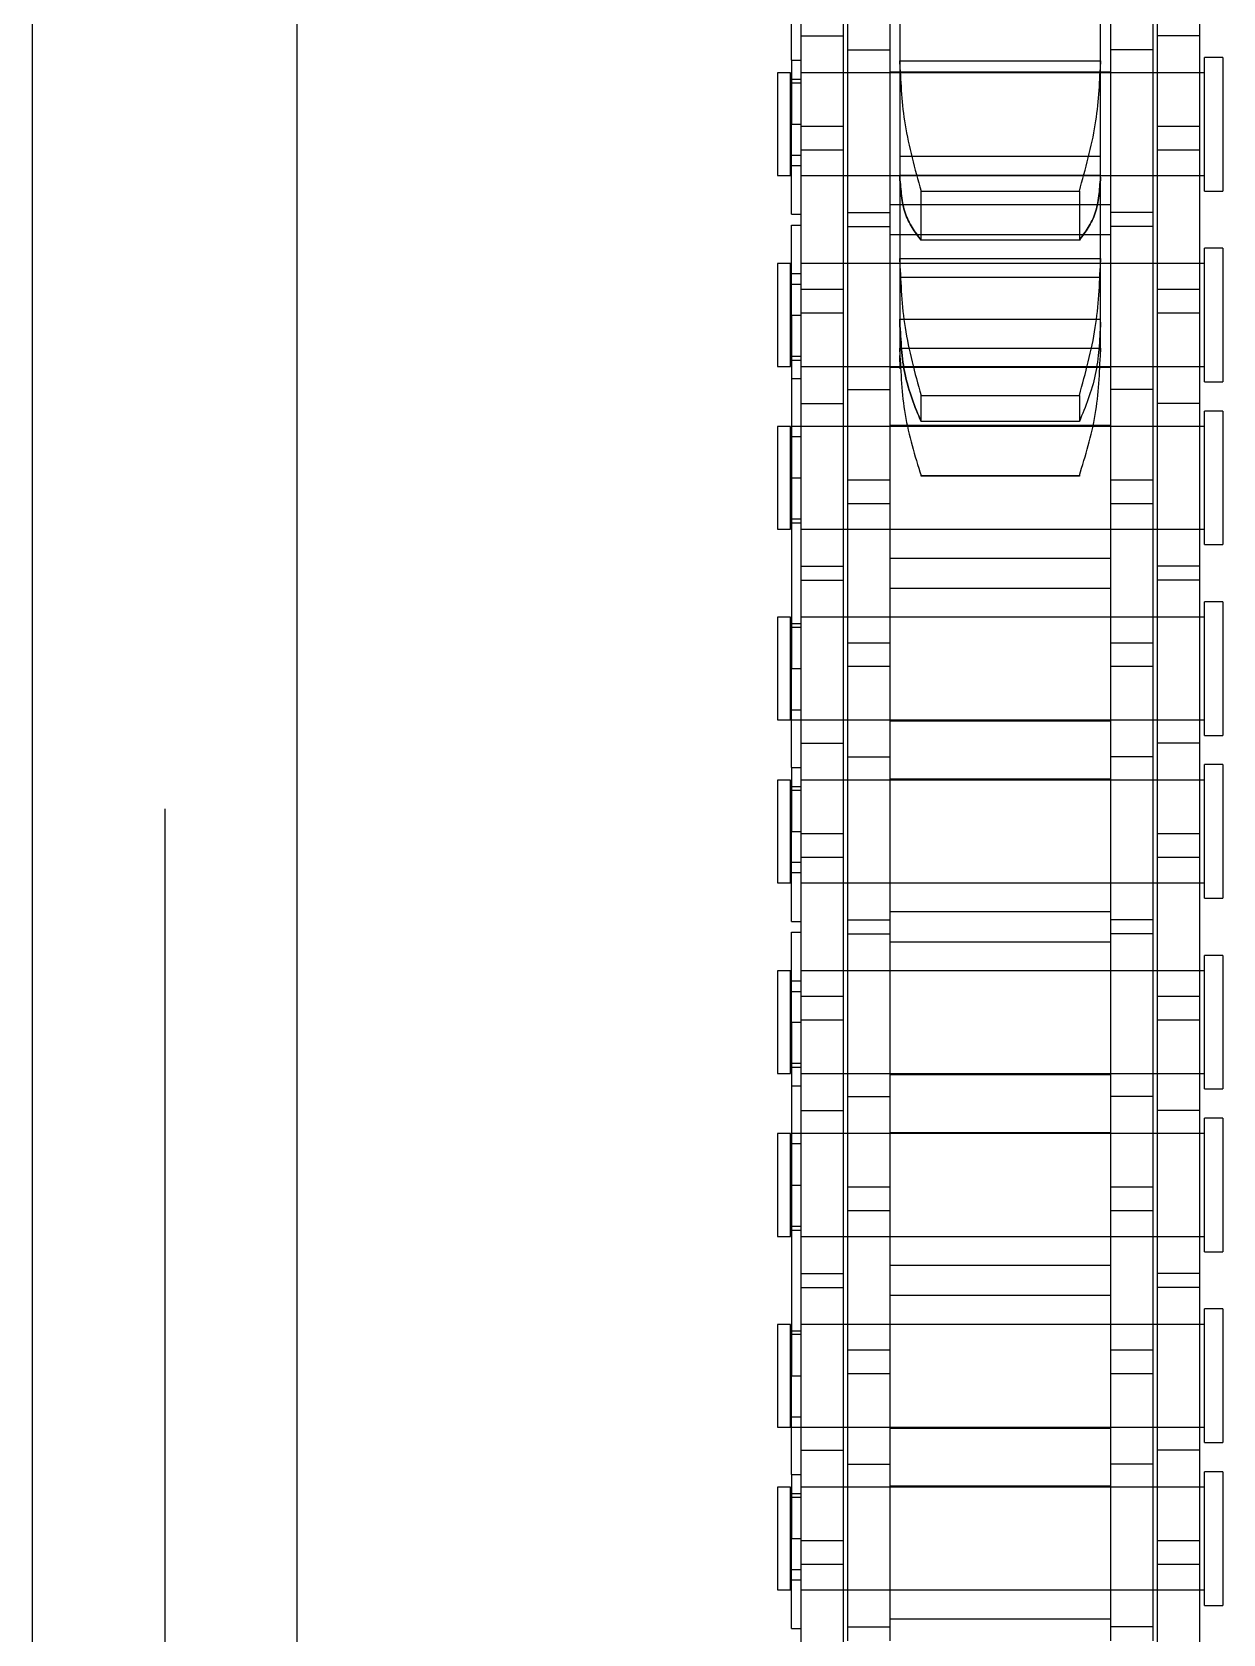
# Model space of a CAD drawing. Header units: metres. Extents: x 0 to 63075, y 0 to 44550.
# Drawn here: x 13894.7 to 13937.5, y 29660.5 to 29718 of the extents above; entities that cross this region are included whole.
import ezdxf

# ---------------------------------------------------------------- set-up
doc = ezdxf.new("R2010")
doc.units = ezdxf.units.M
doc.header["$LTSCALE"] = 75
doc.linetypes.add('HIDDEN2', pattern=[4.7625, 3.175, -1.5875])
for name, color, linetype in [('SDM', 7, 'Continuous'), ('SL4', 4, 'Continuous'), ('ST1', 7, 'HIDDEN2')]:
    doc.layers.add(name, color=color, linetype=linetype)

# ---------------------------------------------------------------- blocks, each defined once
blk = doc.blocks.new('A$Cb6dca9d5')
at = {"layer": 'SL4'}
for p, q in [((48.235, 3664.713), (48.235, 2339.738)), ((57.76, 2339.738), (57.76, 3664.713))]:
    blk.add_line(p, q, dxfattribs=at)
at = {"layer": 'ST1'}
for p, q in [((52.998, 3664.713), (52.998, 2339.738)), ((57.76, 2339.738), (57.76, 3664.713)), ((77.515, 2986.696), (77.515, 2977.601)), ((79.035, 2986.696), (79.035, 2977.601)), ((86.965, 2986.696), (86.965, 2977.601)), ((88.485, 2986.696), (88.485, 2977.601)), ((75.843, 2983.951), (75.843, 2974.856)), ((77.363, 2983.951), (77.363, 2974.856)), ((88.637, 2983.951), (88.637, 2974.856)), ((90.157, 2983.951), (90.157, 2974.856)), ((79.395, 2981.751), (79.395, 2977.206)), ((86.605, 2977.206), (86.605, 2981.751)), ((75.511, 2977.224), (75.511, 2980.776)), ((75.843, 2978.102), (77.363, 2978.102)), ((90.157, 2978.102), (88.637, 2978.102)), ((75.511, 2977.224), (75.511, 2974.927)), ((75.511, 2977.224), (75.843, 2977.224)), ((77.515, 2977.601), (79.035, 2977.601)), ((77.515, 2977.601), (77.515, 2971.251)), ((79.035, 2977.601), (79.035, 2971.251)), ((79.395, 2977.206), (86.605, 2977.206)), ((79.395, 2977.206), (79.395, 2977.09)), ((79.395, 2977.09), (79.395, 2977.206)), ((79.395, 2977.09), (79.395, 2977.206)), ((79.395, 2977.206), (79.395, 2977.09)), ((79.395, 2977.09), (79.395, 2973.022)), ((86.605, 2977.09), (86.605, 2977.206)), ((86.605, 2977.206), (86.605, 2977.09)), ((86.605, 2977.206), (86.605, 2977.09)), ((86.605, 2977.09), (86.605, 2977.206)), ((86.605, 2973.022), (86.605, 2977.09)), ((88.485, 2977.601), (86.965, 2977.601)), ((86.965, 2977.601), (86.965, 2971.251)), ((88.485, 2977.601), (88.485, 2971.251)), ((90.342, 2972.529), (90.342, 2977.326)), ((91, 2977.326), (90.342, 2977.326)), ((91, 2977.326), (91, 2972.529)), ((75, 2976.772), (75, 2973.082)), ((75.474, 2976.772), (75, 2976.772)), ((75.474, 2973.082), (75.474, 2976.772)), ((75.511, 2976.546), (75.843, 2976.546)), ((77.363, 2976.772), (75.843, 2976.772)), ((90.342, 2976.772), (75.843, 2976.772)), ((79.035, 2976.772), (77.515, 2976.772)), ((79.035, 2976.816), (86.965, 2976.816)), ((86.965, 2976.772), (79.035, 2976.772)), ((88.485, 2976.772), (86.965, 2976.772)), ((90.157, 2976.772), (88.637, 2976.772)), ((75.843, 2976.403), (75.474, 2976.403)), ((75.511, 2974.927), (75.843, 2974.927)), ((75.511, 2971.697), (75.511, 2974.927)), ((75.843, 2974.856), (75.843, 2973.996)), ((75.843, 2974.856), (77.363, 2974.856)), ((77.363, 2974.856), (77.363, 2973.996)), ((88.637, 2974.856), (88.637, 2973.996)), ((88.637, 2974.856), (90.157, 2974.856)), ((90.157, 2974.856), (90.157, 2973.996)), ((75.511, 2973.82), (75.843, 2973.82)), ((75.843, 2973.996), (75.843, 2964.901)), ((77.363, 2973.996), (75.843, 2973.996)), ((77.363, 2973.996), (77.363, 2964.901)), ((86.605, 2973.769), (79.395, 2973.769)), ((88.637, 2973.996), (88.637, 2964.901)), ((90.157, 2973.996), (88.637, 2973.996)), ((90.157, 2973.996), (90.157, 2964.901)), ((75, 2973.082), (75.474, 2973.082)), ((75.474, 2973.451), (75.843, 2973.451)), ((75.843, 2973.082), (77.363, 2973.082)), ((75.843, 2973.082), (90.342, 2973.082)), ((77.515, 2973.082), (79.035, 2973.082)), ((79.035, 2973.082), (86.965, 2973.082)), ((79.395, 2973.1), (86.605, 2973.1)), ((79.395, 2973.1), (79.395, 2973.022)), ((79.395, 2973.022), (79.395, 2973.1)), ((79.395, 2973.022), (79.395, 2970.108)), ((86.605, 2973.022), (86.605, 2973.1)), ((86.605, 2970.108), (86.605, 2973.022)), ((86.965, 2973.082), (88.485, 2973.082)), ((88.637, 2973.082), (90.157, 2973.082)), ((80.157, 2970.766), (80.157, 2972.529)), ((80.157, 2972.529), (85.843, 2972.529)), ((85.843, 2972.529), (85.843, 2970.766)), ((90.342, 2972.529), (91, 2972.529)), ((86.965, 2972.036), (79.035, 2972.036)), ((75.511, 2971.697), (75.843, 2971.697)), ((75.511, 2971.306), (75.843, 2971.306)), ((75.511, 2968.076), (75.511, 2971.306)), ((77.515, 2971.752), (79.035, 2971.752)), ((88.485, 2971.752), (86.965, 2971.752)), ((77.515, 2971.251), (79.035, 2971.251)), ((77.515, 2971.251), (77.515, 2962.156)), ((79.035, 2971.251), (79.035, 2962.156)), ((79.035, 2970.967), (86.965, 2970.967)), ((85.843, 2970.766), (80.157, 2970.766)), ((88.485, 2971.251), (86.965, 2971.251)), ((86.965, 2971.251), (86.965, 2962.156)), ((88.485, 2971.251), (88.485, 2962.156)), ((90.342, 2965.677), (90.342, 2970.474)), ((91, 2970.474), (90.342, 2970.474)), ((91, 2970.474), (91, 2965.677)), ((75, 2969.921), (75, 2966.231)), ((75.474, 2969.921), (75, 2969.921)), ((75.474, 2966.231), (75.474, 2969.921)), ((75.843, 2969.552), (75.474, 2969.552)), ((77.363, 2969.921), (75.843, 2969.921)), ((90.342, 2969.921), (75.843, 2969.921)), ((79.035, 2969.921), (77.515, 2969.921)), ((86.965, 2969.921), (79.035, 2969.921)), ((79.395, 2970.108), (86.605, 2970.108)), ((79.395, 2970.108), (79.395, 2969.98)), ((79.395, 2969.98), (79.395, 2970.108)), ((79.395, 2969.98), (79.395, 2970.108)), ((79.395, 2970.108), (79.395, 2969.98)), ((79.395, 2969.98), (79.395, 2967.815)), ((86.605, 2969.98), (86.605, 2970.108)), ((86.605, 2970.108), (86.605, 2969.98)), ((86.605, 2970.108), (86.605, 2969.98)), ((86.605, 2969.98), (86.605, 2970.108)), ((86.605, 2967.815), (86.605, 2969.98)), ((88.485, 2969.921), (86.965, 2969.921)), ((90.157, 2969.921), (88.637, 2969.921)), ((75.511, 2969.183), (75.843, 2969.183)), ((75.843, 2969.007), (77.363, 2969.007)), ((86.605, 2969.422), (79.395, 2969.422)), ((88.637, 2969.007), (90.157, 2969.007)), ((75.511, 2968.076), (75.843, 2968.076)), ((75.511, 2968.076), (75.511, 2955.376)), ((77.363, 2968.147), (75.843, 2968.147)), ((79.395, 2967.924), (86.605, 2967.924)), ((79.395, 2967.924), (79.395, 2967.815)), ((79.395, 2967.815), (79.395, 2967.924)), ((86.605, 2967.815), (86.605, 2967.924)), ((90.157, 2968.147), (88.637, 2968.147)), ((79.395, 2967.815), (79.395, 2966.885)), ((86.605, 2966.885), (86.605, 2967.815)), ((79.395, 2966.885), (86.605, 2966.885)), ((79.395, 2966.885), (79.395, 2966.758)), ((79.395, 2966.758), (79.395, 2966.885)), ((79.395, 2966.758), (79.395, 2966.885)), ((79.395, 2966.885), (79.395, 2966.758)), ((79.395, 2966.758), (79.395, 2966.618)), ((86.605, 2966.758), (86.605, 2966.885)), ((86.605, 2966.885), (86.605, 2966.758)), ((86.605, 2966.885), (86.605, 2966.758)), ((86.605, 2966.758), (86.605, 2966.885)), ((86.605, 2966.618), (86.605, 2966.758)), ((75, 2966.231), (75.474, 2966.231)), ((75.474, 2966.6), (75.843, 2966.6)), ((75.511, 2966.457), (75.843, 2966.457)), ((75.843, 2966.231), (77.363, 2966.231)), ((75.843, 2966.231), (90.342, 2966.231)), ((77.515, 2966.231), (79.035, 2966.231)), ((79.035, 2966.231), (86.965, 2966.231)), ((86.965, 2966.187), (79.035, 2966.187)), ((79.404, 2966.138), (79.395, 2966.618)), ((86.965, 2966.231), (88.485, 2966.231)), ((88.637, 2966.231), (90.157, 2966.231)), ((75.843, 2965.779), (75.511, 2965.779)), ((90.342, 2965.677), (91, 2965.677)), ((77.515, 2965.402), (79.035, 2965.402)), ((80.157, 2964.247), (80.157, 2965.185)), ((80.157, 2965.185), (85.843, 2965.185)), ((85.843, 2965.185), (85.843, 2964.247)), ((88.485, 2965.402), (86.965, 2965.402)), ((75.843, 2964.901), (77.363, 2964.901)), ((75.843, 2964.901), (75.843, 2958.551)), ((77.363, 2964.901), (77.363, 2958.551)), ((90.157, 2964.901), (88.637, 2964.901)), ((88.637, 2964.901), (88.637, 2958.551)), ((90.157, 2964.901), (90.157, 2958.551)), ((90.342, 2959.829), (90.342, 2964.626)), ((91, 2964.626), (90.342, 2964.626)), ((91, 2964.626), (91, 2959.829)), ((75, 2964.072), (75, 2960.382)), ((75.474, 2964.072), (75, 2964.072)), ((75.474, 2960.382), (75.474, 2964.072)), ((77.363, 2964.072), (75.511, 2964.072)), ((90.342, 2964.072), (75.843, 2964.072)), ((79.035, 2964.072), (77.515, 2964.072)), ((79.035, 2964.116), (86.965, 2964.116)), ((86.965, 2964.072), (79.035, 2964.072)), ((85.843, 2964.247), (80.157, 2964.247)), ((88.485, 2964.072), (86.965, 2964.072)), ((90.157, 2964.072), (88.637, 2964.072)), ((75.843, 2963.703), (75.474, 2963.703)), ((75.511, 2962.227), (75.843, 2962.227)), ((77.515, 2962.156), (77.515, 2961.296)), ((77.515, 2962.156), (79.035, 2962.156)), ((79.035, 2962.156), (79.035, 2961.296)), ((80.157, 2962.309), (85.843, 2962.309)), ((80.157, 2962.285), (80.157, 2962.309)), ((85.843, 2962.285), (80.157, 2962.285)), ((85.843, 2962.309), (85.843, 2962.285)), ((86.965, 2962.156), (86.965, 2961.296)), ((86.965, 2962.156), (88.485, 2962.156)), ((88.485, 2962.156), (88.485, 2961.296)), ((77.515, 2961.296), (77.515, 2952.201)), ((79.035, 2961.296), (77.515, 2961.296)), ((79.035, 2961.296), (79.035, 2952.201)), ((86.965, 2961.296), (86.965, 2952.201)), ((88.485, 2961.296), (86.965, 2961.296)), ((88.485, 2961.296), (88.485, 2952.201)), ((75, 2960.382), (75.474, 2960.382)), ((75.474, 2960.751), (75.843, 2960.751)), ((75.511, 2960.608), (75.843, 2960.608)), ((75.843, 2960.382), (77.363, 2960.382)), ((75.843, 2960.382), (90.342, 2960.382)), ((77.515, 2960.382), (79.035, 2960.382)), ((79.035, 2960.382), (86.965, 2960.382)), ((86.965, 2960.382), (88.485, 2960.382)), ((88.637, 2960.382), (90.157, 2960.382)), ((90.342, 2959.829), (91, 2959.829)), ((86.965, 2959.336), (79.035, 2959.336)), ((75.843, 2959.052), (77.363, 2959.052)), ((90.157, 2959.052), (88.637, 2959.052)), ((75.843, 2958.551), (77.363, 2958.551)), ((75.843, 2958.551), (75.843, 2949.456)), ((77.363, 2958.551), (77.363, 2949.456)), ((79.035, 2958.267), (86.965, 2958.267)), ((90.157, 2958.551), (88.637, 2958.551)), ((88.637, 2958.551), (88.637, 2949.456)), ((90.157, 2958.551), (90.157, 2949.456)), ((90.342, 2952.977), (90.342, 2957.774)), ((91, 2957.774), (90.342, 2957.774)), ((91, 2957.774), (91, 2952.977)), ((75, 2957.221), (75, 2953.531)), ((75.474, 2957.221), (75, 2957.221)), ((75.474, 2953.531), (75.474, 2957.221)), ((75.511, 2956.995), (75.843, 2956.995)), ((77.363, 2957.221), (75.843, 2957.221)), ((90.342, 2957.221), (75.843, 2957.221)), ((79.035, 2957.221), (77.515, 2957.221)), ((86.965, 2957.221), (79.035, 2957.221)), ((88.485, 2957.221), (86.965, 2957.221)), ((90.157, 2957.221), (88.637, 2957.221)), ((75.843, 2956.852), (75.474, 2956.852)), ((77.515, 2956.307), (79.035, 2956.307)), ((86.965, 2956.307), (88.485, 2956.307)), ((75.511, 2955.376), (75.843, 2955.376)), ((75.511, 2951.824), (75.511, 2955.376)), ((79.035, 2955.447), (77.515, 2955.447)), ((88.485, 2955.447), (86.965, 2955.447)), ((75, 2953.531), (75.474, 2953.531)), ((75.474, 2953.9), (75.843, 2953.9)), ((75.511, 2953.531), (77.363, 2953.531)), ((75.843, 2953.531), (90.342, 2953.531)), ((77.515, 2953.531), (79.035, 2953.531)), ((79.035, 2953.531), (86.965, 2953.531)), ((86.965, 2953.487), (79.035, 2953.487)), ((86.965, 2953.531), (88.485, 2953.531)), ((88.637, 2953.531), (90.157, 2953.531)), ((90.342, 2952.977), (91, 2952.977)), ((75.843, 2952.702), (77.363, 2952.702)), ((90.157, 2952.702), (88.637, 2952.702)), ((75.511, 2951.824), (75.511, 2949.527)), ((75.511, 2951.824), (75.843, 2951.824)), ((77.515, 2952.201), (79.035, 2952.201)), ((77.515, 2952.201), (77.515, 2945.851)), ((79.035, 2952.201), (79.035, 2945.851)), ((88.485, 2952.201), (86.965, 2952.201)), ((86.965, 2952.201), (86.965, 2945.851)), ((88.485, 2952.201), (88.485, 2945.851)), ((90.342, 2947.129), (90.342, 2951.926)), ((91, 2951.926), (90.342, 2951.926)), ((91, 2951.926), (91, 2947.129)), ((75, 2951.372), (75, 2947.682)), ((75.474, 2951.372), (75, 2951.372)), ((75.474, 2947.682), (75.474, 2951.372)), ((75.511, 2951.146), (75.843, 2951.146)), ((77.363, 2951.372), (75.843, 2951.372)), ((90.342, 2951.372), (75.843, 2951.372)), ((79.035, 2951.372), (77.515, 2951.372)), ((79.035, 2951.416), (86.965, 2951.416)), ((86.965, 2951.372), (79.035, 2951.372)), ((88.485, 2951.372), (86.965, 2951.372)), ((90.157, 2951.372), (88.637, 2951.372)), ((75.843, 2951.003), (75.474, 2951.003)), ((75.511, 2949.527), (75.843, 2949.527)), ((75.511, 2946.297), (75.511, 2949.527)), ((75.843, 2949.456), (75.843, 2948.596)), ((75.843, 2949.456), (77.363, 2949.456)), ((77.363, 2949.456), (77.363, 2948.596)), ((88.637, 2949.456), (88.637, 2948.596)), ((88.637, 2949.456), (90.157, 2949.456)), ((90.157, 2949.456), (90.157, 2948.596)), ((75.511, 2948.42), (75.843, 2948.42)), ((75.843, 2948.596), (75.843, 2939.501)), ((77.363, 2948.596), (75.843, 2948.596)), ((77.363, 2948.596), (77.363, 2939.501)), ((88.637, 2948.596), (88.637, 2939.501)), ((90.157, 2948.596), (88.637, 2948.596)), ((90.157, 2948.596), (90.157, 2939.501)), ((75, 2947.682), (75.474, 2947.682)), ((75.474, 2948.051), (75.843, 2948.051)), ((75.843, 2947.682), (77.363, 2947.682)), ((75.843, 2947.682), (90.342, 2947.682)), ((77.515, 2947.682), (79.035, 2947.682)), ((79.035, 2947.682), (86.965, 2947.682)), ((86.965, 2947.682), (88.485, 2947.682)), ((88.637, 2947.682), (90.157, 2947.682)), ((90.342, 2947.129), (91, 2947.129)), ((86.965, 2946.636), (79.035, 2946.636)), ((75.511, 2946.297), (75.843, 2946.297)), ((77.515, 2946.352), (79.035, 2946.352)), ((88.485, 2946.352), (86.965, 2946.352)), ((75.511, 2945.906), (75.843, 2945.906)), ((75.511, 2942.676), (75.511, 2945.906)), ((77.515, 2945.851), (79.035, 2945.851)), ((77.515, 2945.851), (77.515, 2936.756)), ((79.035, 2945.851), (79.035, 2936.756)), ((79.035, 2945.567), (86.965, 2945.567)), ((88.485, 2945.851), (86.965, 2945.851)), ((86.965, 2945.851), (86.965, 2936.756)), ((88.485, 2945.851), (88.485, 2936.756)), ((90.342, 2940.277), (90.342, 2945.074)), ((91, 2945.074), (90.342, 2945.074)), ((91, 2945.074), (91, 2940.277)), ((75, 2944.521), (75, 2940.831)), ((75.474, 2944.521), (75, 2944.521)), ((75.474, 2940.831), (75.474, 2944.521)), ((77.363, 2944.521), (75.843, 2944.521)), ((90.342, 2944.521), (75.843, 2944.521)), ((79.035, 2944.521), (77.515, 2944.521)), ((86.965, 2944.521), (79.035, 2944.521)), ((88.485, 2944.521), (86.965, 2944.521)), ((90.157, 2944.521), (88.637, 2944.521)), ((75.843, 2944.152), (75.474, 2944.152)), ((75.511, 2943.783), (75.843, 2943.783)), ((75.843, 2943.607), (77.363, 2943.607)), ((88.637, 2943.607), (90.157, 2943.607)), ((75.511, 2942.676), (75.843, 2942.676)), ((75.511, 2942.676), (75.511, 2929.976)), ((77.363, 2942.747), (75.843, 2942.747)), ((90.157, 2942.747), (88.637, 2942.747)), ((75, 2940.831), (75.474, 2940.831)), ((75.474, 2941.2), (75.843, 2941.2)), ((75.511, 2941.057), (75.843, 2941.057)), ((75.843, 2940.831), (77.363, 2940.831)), ((75.843, 2940.831), (90.342, 2940.831)), ((77.515, 2940.831), (79.035, 2940.831)), ((79.035, 2940.831), (86.965, 2940.831)), ((86.965, 2940.787), (79.035, 2940.787)), ((86.965, 2940.831), (88.485, 2940.831)), ((88.637, 2940.831), (90.157, 2940.831)), ((75.843, 2940.379), (75.511, 2940.379)), ((90.342, 2940.277), (91, 2940.277)), ((77.515, 2940.002), (79.035, 2940.002)), ((88.485, 2940.002), (86.965, 2940.002)), ((75.843, 2939.501), (77.363, 2939.501)), ((75.843, 2939.501), (75.843, 2933.151)), ((77.363, 2939.501), (77.363, 2933.151)), ((90.157, 2939.501), (88.637, 2939.501)), ((88.637, 2939.501), (88.637, 2933.151)), ((90.157, 2939.501), (90.157, 2933.151)), ((90.342, 2934.429), (90.342, 2939.226)), ((91, 2939.226), (90.342, 2939.226)), ((91, 2939.226), (91, 2934.429)), ((75, 2938.672), (75, 2934.982)), ((75.474, 2938.672), (75, 2938.672)), ((75.474, 2934.982), (75.474, 2938.672)), ((77.363, 2938.672), (75.511, 2938.672)), ((90.342, 2938.672), (75.843, 2938.672)), ((79.035, 2938.672), (77.515, 2938.672)), ((79.035, 2938.716), (86.965, 2938.716)), ((86.965, 2938.672), (79.035, 2938.672)), ((88.485, 2938.672), (86.965, 2938.672)), ((90.157, 2938.672), (88.637, 2938.672)), ((75.843, 2938.303), (75.474, 2938.303)), ((75.511, 2936.827), (75.843, 2936.827)), ((77.515, 2936.756), (77.515, 2935.896)), ((77.515, 2936.756), (79.035, 2936.756)), ((79.035, 2936.756), (79.035, 2935.896)), ((86.965, 2936.756), (86.965, 2935.896)), ((86.965, 2936.756), (88.485, 2936.756)), ((88.485, 2936.756), (88.485, 2935.896)), ((77.515, 2935.896), (77.515, 2926.801)), ((79.035, 2935.896), (77.515, 2935.896)), ((79.035, 2935.896), (79.035, 2926.801)), ((86.965, 2935.896), (86.965, 2926.801)), ((88.485, 2935.896), (86.965, 2935.896)), ((88.485, 2935.896), (88.485, 2926.801)), ((75.474, 2935.351), (75.843, 2935.351)), ((75.511, 2935.208), (75.843, 2935.208)), ((75, 2934.982), (75.474, 2934.982)), ((75.843, 2934.982), (77.363, 2934.982)), ((75.843, 2934.982), (90.342, 2934.982)), ((77.515, 2934.982), (79.035, 2934.982)), ((79.035, 2934.982), (86.965, 2934.982)), ((86.965, 2934.982), (88.485, 2934.982)), ((88.637, 2934.982), (90.157, 2934.982)), ((86.965, 2933.936), (79.035, 2933.936)), ((90.342, 2934.429), (91, 2934.429)), ((75.843, 2933.652), (77.363, 2933.652)), ((90.157, 2933.652), (88.637, 2933.652)), ((75.843, 2933.151), (77.363, 2933.151)), ((75.843, 2933.151), (75.843, 2924.056)), ((77.363, 2933.151), (77.363, 2924.056)), ((79.035, 2932.867), (86.965, 2932.867)), ((90.157, 2933.151), (88.637, 2933.151)), ((88.637, 2933.151), (88.637, 2924.056)), ((90.157, 2933.151), (90.157, 2924.056)), ((90.342, 2927.577), (90.342, 2932.374)), ((91, 2932.374), (90.342, 2932.374)), ((91, 2932.374), (91, 2927.577)), ((75, 2931.821), (75, 2928.131)), ((75.474, 2931.821), (75, 2931.821)), ((75.474, 2928.131), (75.474, 2931.821)), ((75.511, 2931.595), (75.843, 2931.595)), ((77.363, 2931.821), (75.843, 2931.821)), ((90.342, 2931.821), (75.843, 2931.821)), ((79.035, 2931.821), (77.515, 2931.821)), ((86.965, 2931.821), (79.035, 2931.821)), ((88.485, 2931.821), (86.965, 2931.821)), ((90.157, 2931.821), (88.637, 2931.821)), ((75.843, 2931.452), (75.474, 2931.452)), ((77.515, 2930.907), (79.035, 2930.907)), ((86.965, 2930.907), (88.485, 2930.907)), ((75.511, 2929.976), (75.843, 2929.976)), ((75.511, 2926.424), (75.511, 2929.976)), ((79.035, 2930.047), (77.515, 2930.047)), ((88.485, 2930.047), (86.965, 2930.047)), ((75, 2928.131), (75.474, 2928.131)), ((75.474, 2928.5), (75.843, 2928.5)), ((75.511, 2928.131), (77.363, 2928.131)), ((75.843, 2928.131), (90.342, 2928.131)), ((77.515, 2928.131), (79.035, 2928.131)), ((79.035, 2928.131), (86.965, 2928.131)), ((86.965, 2928.131), (88.485, 2928.131)), ((88.637, 2928.131), (90.157, 2928.131)), ((86.965, 2928.087), (79.035, 2928.087)), ((90.342, 2927.577), (91, 2927.577)), ((75.843, 2927.302), (77.363, 2927.302)), ((90.157, 2927.302), (88.637, 2927.302)), ((75.511, 2926.424), (75.511, 2924.127)), ((75.511, 2926.424), (75.843, 2926.424)), ((77.515, 2926.801), (79.035, 2926.801)), ((77.515, 2926.801), (77.515, 2920.451)), ((79.035, 2926.801), (79.035, 2920.451)), ((88.485, 2926.801), (86.965, 2926.801)), ((86.965, 2926.801), (86.965, 2920.451)), ((88.485, 2926.801), (88.485, 2920.451)), ((90.342, 2921.729), (90.342, 2926.526)), ((91, 2926.526), (90.342, 2926.526)), ((91, 2926.526), (91, 2921.729)), ((75, 2925.972), (75, 2922.282)), ((75.474, 2925.972), (75, 2925.972)), ((75.474, 2922.282), (75.474, 2925.972)), ((77.363, 2925.972), (75.843, 2925.972)), ((90.342, 2925.972), (75.843, 2925.972)), ((79.035, 2925.972), (77.515, 2925.972)), ((79.035, 2926.016), (86.965, 2926.016)), ((86.965, 2925.972), (79.035, 2925.972)), ((88.485, 2925.972), (86.965, 2925.972)), ((90.157, 2925.972), (88.637, 2925.972)), ((75.843, 2925.603), (75.474, 2925.603)), ((75.511, 2925.746), (75.843, 2925.746)), ((75.511, 2924.127), (75.843, 2924.127)), ((75.511, 2920.897), (75.511, 2924.127)), ((75.843, 2924.056), (75.843, 2923.196)), ((75.843, 2924.056), (77.363, 2924.056)), ((77.363, 2924.056), (77.363, 2923.196)), ((88.637, 2924.056), (88.637, 2923.196)), ((88.637, 2924.056), (90.157, 2924.056)), ((90.157, 2924.056), (90.157, 2923.196)), ((75.511, 2923.02), (75.843, 2923.02)), ((75.843, 2923.196), (75.843, 2914.101)), ((77.363, 2923.196), (75.843, 2923.196)), ((77.363, 2923.196), (77.363, 2914.101)), ((88.637, 2923.196), (88.637, 2914.101)), ((90.157, 2923.196), (88.637, 2923.196)), ((90.157, 2923.196), (90.157, 2914.101)), ((75.474, 2922.651), (75.843, 2922.651)), ((75, 2922.282), (75.474, 2922.282)), ((75.843, 2922.282), (77.363, 2922.282)), ((75.843, 2922.282), (90.342, 2922.282)), ((77.515, 2922.282), (79.035, 2922.282)), ((79.035, 2922.282), (86.965, 2922.282)), ((86.965, 2922.282), (88.485, 2922.282)), ((88.637, 2922.282), (90.157, 2922.282)), ((86.965, 2921.236), (79.035, 2921.236)), ((90.342, 2921.729), (91, 2921.729)), ((75.511, 2920.897), (75.843, 2920.897)), ((77.515, 2920.952), (79.035, 2920.952)), ((88.485, 2920.952), (86.965, 2920.952))]:
    blk.add_line(p, q, dxfattribs=at)
for points, knots in [([(79.395, 2977.09), (79.43, 2976.369), (79.504, 2974.881), (79.935, 2973.329), (80.157, 2972.529)], [0, 0, 0, 0, 0.484736, 1, 1, 1, 1]), ([(85.843, 2972.529), (86.065, 2973.329), (86.496, 2974.881), (86.57, 2976.369), (86.605, 2977.09)], [0, 0, 0, 0, 0.515264, 1, 1, 1, 1]), ([(80.157, 2970.766), (79.935, 2971.062), (79.504, 2971.637), (79.43, 2972.569), (79.395, 2973.022)], [0, 0, 0, 0, 0.515263, 1, 1, 1, 1]), ([(79.395, 2973.022), (79.43, 2972.569), (79.504, 2971.637), (79.935, 2971.062), (80.157, 2970.766)], [0, 0, 0, 0, 0.484737, 1, 1, 1, 1]), ([(86.605, 2973.022), (86.57, 2972.569), (86.496, 2971.637), (86.065, 2971.062), (85.843, 2970.766)], [0, 0, 0, 0, 0.484737, 1, 1, 1, 1]), ([(85.843, 2970.766), (86.065, 2971.062), (86.496, 2971.637), (86.57, 2972.569), (86.605, 2973.022)], [0, 0, 0, 0, 0.515263, 1, 1, 1, 1]), ([(79.395, 2969.98), (79.43, 2969.188), (79.504, 2967.556), (79.935, 2965.991), (80.157, 2965.185)], [0, 0, 0, 0, 0.484722, 1, 1, 1, 1]), ([(85.843, 2965.185), (86.065, 2965.991), (86.496, 2967.556), (86.57, 2969.188), (86.605, 2969.98)], [0, 0, 0, 0, 0.515256, 1, 1, 1, 1]), ([(80.157, 2964.247), (79.935, 2964.785), (79.504, 2965.83), (79.43, 2967.167), (79.395, 2967.815)], [0, 0, 0, 0, 0.515264, 1, 1, 1, 1]), ([(79.395, 2967.815), (79.43, 2967.167), (79.504, 2965.83), (79.935, 2964.785), (80.157, 2964.247)], [0, 0, 0, 0, 0.484736, 1, 1, 1, 1]), ([(86.605, 2967.815), (86.57, 2967.167), (86.496, 2965.83), (86.065, 2964.785), (85.843, 2964.247)], [0, 0, 0, 0, 0.484736, 1, 1, 1, 1]), ([(79.395, 2966.758), (79.43, 2965.993), (79.504, 2964.412), (79.935, 2963.024), (80.157, 2962.309)], [0, 0, 0, 0, 0.484725, 1, 1, 1, 1]), ([(85.843, 2962.309), (86.065, 2963.024), (86.496, 2964.412), (86.57, 2965.992), (86.605, 2966.758)], [0, 0, 0, 0, 0.515254, 1, 1, 1, 1])]:
    blk.add_open_spline(points, degree=3, knots=knots, dxfattribs=at)

msp = doc.modelspace()

# ---------------------------------------------------------------- block references
at = {"layer": 'SDM'}
msp.add_blockref('A$Cb6dca9d5', (13846.469, 26739.769), dxfattribs=at)

doc.saveas('drawing.dxf')
